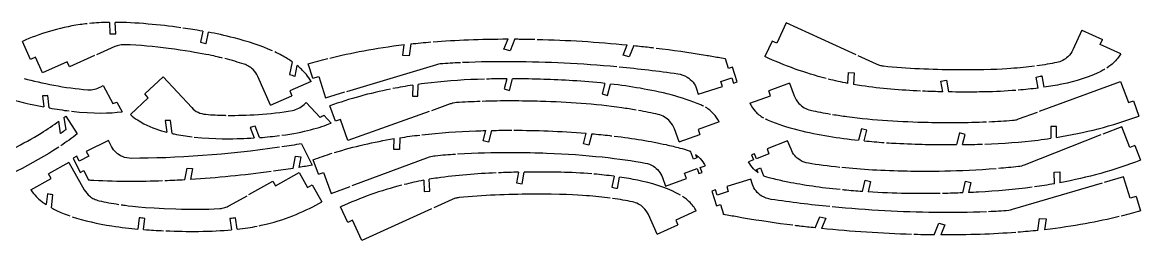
# Model space of a CAD drawing. Header units: millimetres. Extents: x 2 to 1211, y 1 to 98.
# Drawn here: x 711.5 to 1211.2, y 0.9 to 98.4 of the extents above; entities that cross this region are included whole.
import ezdxf

# ---------------------------------------------------------------- set-up
doc = ezdxf.new("R2010")
doc.units = ezdxf.units.MM
doc.layers.get('0').update_dxf_attribs({"linetype": 'CONTINUOUS'})

msp = doc.modelspace()

# ---------------------------------------------------------------- linework, layer by layer
for p, q in [((750.51, 98.34), (750.69, 93.23)), ((753.26, 93.31), (753.08, 98.35)), ((1052.84, 98.11), (1048.7, 89)), ((1084.01, 83.81), (1052.84, 98.11)), ((792.16, 94.42), (791.13, 89.54)), ((793.61, 88.96), (794.67, 93.97)), ((926.71, 86.39), (928.58, 90.95)), ((931.58, 90.94), (929.43, 85.71)), ((1046.52, 90), (1043.35, 83.05)), ((1048.7, 89), (1046.52, 90)), ((1184.85, 94.84), (1180.88, 86.11)), ((1184.85, 94.84), (1194.07, 90.65)), ((1193.08, 88.48), (1194.07, 90.65)), ((715.19, 81.84), (711.64, 89.89)), ((752.91, 87.53), (744.67, 83.9)), ((881.53, 83.57), (882.17, 88.42)), ((885.13, 88.76), (884.43, 83.49)), ((929.43, 85.71), (926.71, 86.39)), ((979.91, 83.71), (981.82, 88.31)), ((984.72, 88.02), (982.64, 83.02)), ((1202.26, 84.3), (1193.08, 88.48)), ((717.42, 82.82), (715.19, 81.84)), ((720.49, 75.85), (717.42, 82.82)), ((731.59, 80.74), (720.49, 75.85)), ((732.55, 78.56), (731.59, 80.74)), ((743.76, 83.5), (732.55, 78.56)), ((832.12, 80.76), (830.92, 75.09)), ((884.43, 83.49), (881.53, 83.57)), ((897.66, 79.78), (898.26, 79.96)), ((982.64, 83.02), (979.91, 83.71)), ((1027.07, 77.8), (1025.73, 82.12)), ((1093.1, 79.64), (1084.92, 83.39)), ((833.37, 74.36), (834.36, 79.07)), ((841.29, 73.43), (839.31, 79.81)), ((856.56, 67.55), (896.67, 79.52)), ((1028.81, 78.34), (1027.07, 77.8)), ((1030.85, 71.77), (1028.81, 78.34)), ((1080.41, 71.1), (1080.68, 76.04)), ((1080.68, 76.04), (1083.2, 75.88)), ((1083.2, 75.88), (1082.91, 70.64)), ((746.58, 69.55), (747.66, 70.14)), ((747.66, 70.14), (752, 62.17)), ((774.4, 74.05), (766.2, 66.42)), ((774.4, 74.05), (787.21, 60.28)), ((822.45, 61.34), (816.78, 74.22)), ((840.57, 71.93), (831.04, 67.73)), ((841.29, 73.43), (844.01, 74.24)), ((844.01, 74.24), (846.98, 64.69)), ((885.94, 70.33), (885.81, 65.47)), ((888.31, 65.41), (888.45, 70.69)), ((927.97, 73.16), (926.74, 68.63)), ((929.16, 67.97), (930.56, 73.16)), ((971.81, 71.11), (970.54, 66.42)), ((972.95, 65.77), (974.33, 70.83)), ((1023.58, 72), (1028.52, 73.54)), ((1024.29, 69.73), (1023.58, 72)), ((1028.52, 73.54), (1029.23, 71.26)), ((1029.23, 71.26), (1030.85, 71.77)), ((1054.32, 71.28), (1045, 67.86)), ((1054.32, 71.28), (1056.44, 65.51)), ((1121.9, 72.04), (1124.37, 72.5)), ((1122.78, 67.34), (1121.9, 72.04)), ((1124.37, 72.5), (1125.35, 67.3)), ((1165.43, 69.03), (1164.5, 73.93)), ((1166.03, 58.67), (1202.24, 71.97)), ((1166.97, 74.42), (1167.93, 69.37)), ((1202.24, 71.97), (1205.69, 62.58)), ((720.58, 65.53), (721.16, 60.62)), ((723.55, 60.17), (722.9, 65.65)), ((767.82, 64.68), (766.2, 66.42)), ((822.45, 61.34), (832, 65.55)), ((831.04, 67.73), (832, 65.55)), ((846.98, 64.69), (855.61, 67.27)), ((885.81, 65.47), (888.31, 65.41)), ((926.74, 68.63), (929.16, 67.97)), ((970.54, 66.42), (972.95, 65.77)), ((1012.76, 68.71), (1013.49, 66.37)), ((1013.49, 66.37), (1024.29, 69.73)), ((1036.54, 62.21), (1045.82, 65.62)), ((1045.82, 65.62), (1045, 67.86)), ((753.83, 62.78), (756.17, 58.48)), ((759.81, 57.23), (767.82, 64.68)), ((837.5, 61.74), (838.41, 62.58)), ((838.41, 62.58), (844.59, 55.94)), ((851.41, 54.21), (848.95, 61.09)), ((902.76, 61.95), (894.28, 58.92)), ((1205.69, 62.58), (1207.92, 63.4)), ((1207.92, 63.4), (1210.44, 56.54)), ((730.15, 55.93), (730.99, 50.44)), ((730.9, 56.51), (735.97, 48.52)), ((846.21, 56.99), (849.54, 53.4)), ((853.66, 55.01), (851.41, 54.21)), ((857.02, 45.59), (853.66, 55.01)), ((893.34, 58.58), (857.02, 45.59)), ((1156.65, 55.22), (1165.1, 58.32)), ((728.66, 48.79), (727.83, 54.22)), ((775.41, 54.49), (776.07, 49.29)), ((778.47, 48.72), (777.73, 54.56)), ((813.32, 51.37), (815.11, 46.77)), ((817.54, 46.93), (815.54, 52.07)), ((917.43, 45.52), (918.6, 50.05)), ((921.2, 50.11), (919.85, 44.9)), ((1004.94, 45.01), (1002.87, 50.8)), ((1022.8, 53.92), (1013.49, 50.59)), ((1013.49, 50.59), (1014.29, 48.35)), ((1086.49, 50.8), (1085.16, 45.72)), ((1088.91, 50.16), (1086.49, 50.8)), ((1087.67, 45.46), (1088.91, 50.16)), ((1171.13, 51.88), (1171.03, 46.59)), ((1173.63, 51.84), (1171.13, 51.88)), ((1173.54, 46.98), (1173.63, 51.84)), ((1202.72, 51.75), (1194.35, 48.45)), ((1206.38, 42.44), (1202.72, 51.75)), ((750.02, 45.67), (740.11, 40.71)), ((751.42, 42.87), (750.02, 45.67)), ((877.57, 41.63), (877.64, 46.44)), ((880.15, 46.84), (880.07, 41.59)), ((919.85, 44.9), (917.43, 45.52)), ((962.23, 44.19), (963.44, 48.85)), ((965.97, 48.64), (964.65, 43.56)), ((1004.94, 45.01), (1014.29, 48.35)), ((1053.46, 45.52), (1044.26, 41.91)), ((1054.97, 41.69), (1053.46, 45.52)), ((1130.3, 48.97), (1128.94, 43.77)), ((1132.72, 48.33), (1130.3, 48.97)), ((1131.53, 43.79), (1132.72, 48.33)), ((1193.41, 48.09), (1159.14, 34.62)), ((740.11, 40.71), (741.18, 38.58)), ((836.31, 44.15), (841.09, 34.6)), ((880.07, 41.59), (877.57, 41.63)), ((964.65, 43.56), (962.23, 44.19)), ((1011.34, 37.22), (1010.01, 40.8)), ((1044.26, 41.91), (1045.13, 39.69)), ((1208.6, 43.31), (1206.38, 42.44)), ((1208.6, 43.31), (1211.13, 36.86)), ((732.31, 35.82), (723.21, 30.71)), ((732.31, 35.82), (739.21, 23.57)), ((735.89, 38.59), (734.22, 37.76)), ((734.22, 37.76), (737.41, 31.39)), ((736.96, 36.46), (735.89, 38.59)), ((741.18, 38.58), (736.96, 36.46)), ((832.58, 33.18), (833.56, 38.62)), ((833.56, 38.62), (835.93, 38.38)), ((835.93, 38.38), (835.07, 33.58)), ((843.88, 30.53), (841.47, 37.03)), ((858.96, 25.46), (893.49, 38.26)), ((1012.94, 37.82), (1011.34, 37.22)), ((1012.36, 39.39), (1012.94, 37.82)), ((1038.17, 36.95), (1035.98, 36.09)), ((1038.67, 39.71), (1037.3, 39.17)), ((1037.3, 39.17), (1038.17, 36.95)), ((1039.54, 37.49), (1038.67, 39.71)), ((1045.13, 39.69), (1039.54, 37.49)), ((724.38, 28.63), (723.21, 30.71)), ((737.41, 31.39), (738.97, 32.17)), ((738.97, 32.17), (741.11, 27.9)), ((784.2, 28.03), (785.13, 33.28)), ((785.13, 33.28), (787.49, 33.04)), ((787.49, 33.04), (786.63, 28.18)), ((824.63, 25.36), (835.2, 31.31)), ((835.2, 31.31), (838.94, 24.67)), ((843.88, 30.53), (846.11, 31.36)), ((846.11, 31.36), (849.59, 21.98)), ((933.24, 31.46), (932.34, 26.77)), ((934.82, 26.3), (935.81, 31.5)), ((1007.38, 30.96), (1013.01, 33.05)), ((1008.21, 28.72), (1007.38, 30.96)), ((1013.01, 33.05), (1013.84, 30.81)), ((1013.84, 30.81), (1015.22, 31.32)), ((1014.39, 33.56), (1016.6, 34.37)), ((1015.22, 31.32), (1014.39, 33.56)), ((1039.71, 32.72), (1041.3, 33.35)), ((1040.32, 31.16), (1039.71, 32.72)), ((1041.3, 33.35), (1042.69, 29.8)), ((1172.62, 31.55), (1175.13, 31.56)), ((1172.65, 26.3), (1172.62, 31.55)), ((1175.13, 31.56), (1175.15, 26.75)), ((715.31, 23.52), (724.38, 28.63)), ((812.79, 21.44), (823.46, 27.44)), ((823.46, 27.44), (824.63, 25.36)), ((838.94, 24.67), (841.06, 25.87)), ((841.06, 25.87), (845.37, 18.2)), ((849.59, 21.98), (858.02, 25.11)), ((890.86, 27.84), (891.11, 22.9)), ((893.63, 23.04), (893.36, 28.29)), ((932.34, 26.77), (934.82, 26.3)), ((975.89, 29.64), (974.94, 24.74)), ((977.41, 24.25), (978.38, 29.29)), ((997.51, 29.15), (998.94, 25.29)), ((998.94, 25.29), (1008.21, 28.72)), ((1037.05, 28.37), (1026.24, 25.06)), ((1026.24, 25.06), (1026.94, 22.78)), ((1037.77, 26.03), (1037.05, 28.37)), ((1086.88, 22.82), (1088.11, 27.92)), ((1088.11, 27.92), (1090.54, 27.34)), ((1090.54, 27.34), (1089.42, 22.66)), ((1131.67, 22.22), (1132.92, 27.47)), ((1132.92, 27.47), (1135.35, 26.89)), ((1135.35, 26.89), (1134.27, 22.33)), ((1193.97, 26.55), (1153.82, 14.75)), ((1203.57, 29.37), (1194.93, 26.83)), ((1206.5, 19.81), (1203.57, 29.37)), ((722.71, 21.8), (722.18, 17.02)), ((724.58, 15.56), (725.22, 21.32)), ((804.07, 16.53), (811.92, 20.94)), ((891.11, 22.9), (893.63, 23.04)), ((1021.29, 23.55), (1019.67, 23.05)), ((1019.67, 23.05), (1021.68, 16.47)), ((1021.99, 21.27), (1021.29, 23.55)), ((1026.94, 22.78), (1021.99, 21.27)), ((1209.22, 20.61), (1206.5, 19.81)), ((1209.22, 20.61), (1211.18, 14.22)), ((856.91, 9.03), (853.76, 16)), ((894.42, 15.11), (863.21, 0.91)), ((903.52, 19.25), (895.33, 15.53)), ((1021.68, 16.47), (1023.42, 17)), ((1023.42, 17), (1024.75, 12.67)), ((763.7, 11.15), (763.13, 6.06)), ((765.68, 5.85), (766.23, 10.81)), ((804.29, 10.75), (804.96, 5.75)), ((807.51, 6), (806.83, 11.08)), ((859.09, 10.03), (856.91, 9.03)), ((863.21, 0.91), (859.09, 10.03)), ((995.23, 3.77), (991.28, 12.51)), ((1012.67, 14.26), (1003.48, 10.11)), ((1003.48, 10.11), (1004.46, 7.94)), ((1065.73, 6.61), (1067.83, 11.6)), ((1067.83, 11.6), (1070.56, 10.9)), ((1070.56, 10.9), (1068.63, 6.31)), ((1152.82, 14.49), (1152.23, 14.31)), ((1165.32, 5.47), (1166.04, 10.73)), ((1166.04, 10.73), (1168.94, 10.64)), ((1168.94, 10.64), (1168.28, 5.79)), ((995.23, 3.77), (1004.46, 7.94)), ((1118.86, 3.47), (1121.03, 8.69)), ((1121.03, 8.69), (1123.75, 8)), ((1123.75, 8), (1121.86, 3.45))]:
    msp.add_line(p, q)
for points, knots in [([(740.54, 97.75), (739.41, 97.63), (738.34, 97.49), (737.31, 97.34), (727.53, 95.94), (719.14, 93.2), (711.64, 89.89)], [8.620615, 8.620615, 8.620615, 8.620615, 9.195229, 9.195229, 9.195229, 14.668476, 14.668476, 14.668476, 14.668476]), ([(782.28, 95.95), (777.45, 96.63), (772.58, 97.21), (767.76, 97.63), (762.14, 98.12), (757.31, 98.33), (753.08, 98.35)], [3.928014, 3.928014, 3.928014, 3.928014, 5.260459, 5.260459, 5.260459, 6.814578, 6.814578, 6.814578, 6.814578]), ([(792.16, 94.42), (790.28, 94.75), (788.77, 94.99), (787.75, 95.15), (786.26, 95.37), (784.77, 95.6), (783.27, 95.81)], [3.1374818, 3.1374818, 3.1374818, 3.1374818, 3.4223477, 3.4223477, 3.4223477, 3.8368409, 3.8368409, 3.8368409, 3.8368409]), ([(750.69, 93.23), (750.71, 93.23), (750.73, 93.23), (750.75, 93.23), (751.57, 93.26), (752.38, 93.28), (753.2, 93.31), (753.22, 93.31), (753.24, 93.31), (753.26, 93.31)], [-0.0059765, -0.0059765, -0.0059765, -0.0059765, 0, 0, 0, 0.2443708, 0.2443708, 0.2443708, 0.2503968, 0.2503968, 0.2503968, 0.2503968]), ([(823.38, 85.6), (818.31, 87.85), (812.3, 89.82), (806.13, 91.42), (801.88, 92.52), (797.92, 93.35), (794.67, 93.97)], [1.968543, 1.968543, 1.968543, 1.968543, 2.590947, 2.590947, 2.590947, 3.019401, 3.019401, 3.019401, 3.019401]), ([(931.58, 90.94), (932.45, 90.94), (933.34, 90.93), (934.22, 90.92), (936.33, 90.9), (938.45, 90.86), (940.58, 90.81)], [6.0774, 6.0774, 6.0774, 6.0774, 6.1970939, 6.1970939, 6.1970939, 6.481038, 6.481038, 6.481038, 6.481038]), ([(757.33, 88.38), (756.58, 88.41), (755.82, 88.35), (755.07, 88.21), (754.33, 88.06), (753.6, 87.84), (752.91, 87.53)], [0, 0, 0, 0, 0.2258734, 0.2258734, 0.2258734, 0.4520113, 0.4520113, 0.4520113, 0.4520113]), ([(801.03, 82.41), (800.67, 82.5), (800.31, 82.59), (799.94, 82.67), (798.78, 82.95), (791.51, 84.8), (776.84, 86.69), (770.5, 87.5), (763.87, 88.15), (757.33, 88.38)], [1.6716386, 1.6716386, 1.6716386, 1.6716386, 1.7479192, 1.7479192, 1.7479192, 1.9889041, 1.9889041, 1.9889041, 2.0929794, 2.0929794, 2.0929794, 2.0929794]), ([(791.13, 89.54), (791.14, 89.53), (791.16, 89.53), (791.18, 89.53), (791.97, 89.34), (792.76, 89.16), (793.55, 88.97), (793.57, 88.97), (793.59, 88.96), (793.61, 88.96)], [-0.0058802, -0.0058802, -0.0058802, -0.0058802, 0, 0, 0, 0.2433618, 0.2433618, 0.2433618, 0.2494866, 0.2494866, 0.2494866, 0.2494866]), ([(832.12, 80.76), (830.86, 81.64), (829.31, 82.61), (827.45, 83.61), (826.45, 84.15), (825.4, 84.68), (824.29, 85.19)], [1.5325549, 1.5325549, 1.5325549, 1.5325549, 1.7918494, 1.7918494, 1.7918494, 1.9308214, 1.9308214, 1.9308214, 1.9308214]), ([(984.72, 88.02), (987.04, 87.78), (989.34, 87.53), (991.63, 87.27), (992.31, 87.19), (992.99, 87.11), (993.67, 87.03)], [8.4335147, 8.4335147, 8.4335147, 8.4335147, 8.7433507, 8.7433507, 8.7433507, 8.8352157, 8.8352157, 8.8352157, 8.8352157]), ([(994.66, 86.91), (1002.03, 86.01), (1009.39, 84.97), (1016.72, 83.75), (1018.64, 83.43), (1020.57, 83.09), (1022.49, 82.75), (1024.92, 82.32), (1025.34, 82.22), (1025.65, 82.14), (1025.68, 82.14), (1025.7, 82.13), (1025.73, 82.12)], [8.879971, 8.879971, 8.879971, 8.879971, 9.876018, 9.876018, 9.876018, 10.138063, 10.138063, 10.138063, 10.468652, 10.468652, 10.468652, 10.494733, 10.494733, 10.494733, 10.494733]), ([(1180.88, 86.11), (1180.35, 84.94), (1179.59, 83.89), (1178.66, 83.01), (1177.97, 82.36), (1177.19, 81.81), (1176.35, 81.37), (1175.51, 80.94), (1174.6, 80.62), (1173.67, 80.43)], [0, 0, 0, 0, 0.3830417, 0.3830417, 0.3830417, 0.665578, 0.665578, 0.665578, 0.9496847, 0.9496847, 0.9496847, 0.9496847]), ([(898.26, 79.96), (898.26, 79.96), (898.26, 79.96), (898.26, 79.96), (901.24, 80.17), (904.23, 80.35), (907.24, 80.49)], [0.0338606, 0.0338606, 0.0338606, 0.0338606, 0.0345548, 0.0345548, 0.0345548, 0.9279027, 0.9279027, 0.9279027, 0.9279027]), ([(908.24, 80.54), (923.33, 81.21), (938.77, 81.03), (953.57, 80.29), (961.35, 79.9), (969.26, 79.35), (977.16, 78.61)], [1.026683, 1.026683, 1.026683, 1.026683, 5.50125, 5.50125, 5.50125, 7.854967, 7.854967, 7.854967, 7.854967]), ([(1202.26, 84.3), (1201.45, 82.94), (1200.38, 81.51), (1198.96, 80.19), (1198.36, 79.62), (1197.53, 78.89), (1196.02, 77.95)], [0.2263086, 0.2263086, 0.2263086, 0.2263086, 0.6370684, 0.6370684, 0.6370684, 0.8125063, 0.8125063, 0.8125063, 0.8125063]), ([(816.78, 74.22), (816.27, 75.36), (815.55, 76.4), (814.65, 77.27), (814.09, 77.81), (813.47, 78.29), (812.8, 78.7), (812.12, 79.1), (811.4, 79.43), (810.65, 79.68)], [0, 0, 0, 0, 0.3732872, 0.3732872, 0.3732872, 0.6065062, 0.6065062, 0.6065062, 0.8419296, 0.8419296, 0.8419296, 0.8419296]), ([(830.92, 75.09), (830.94, 75.08), (830.95, 75.08), (830.97, 75.07), (831.75, 74.84), (832.53, 74.61), (833.31, 74.38), (833.33, 74.38), (833.35, 74.37), (833.37, 74.36)], [-0.005547, -0.005547, -0.005547, -0.005547, 0, 0, 0, 0.2434983, 0.2434983, 0.2434983, 0.2499955, 0.2499955, 0.2499955, 0.2499955]), ([(840.57, 71.93), (839.26, 74.23), (837.73, 76.02), (836.21, 77.46), (835.79, 77.86), (835.18, 78.41), (834.36, 79.07)], [0.254856, 0.254856, 0.254856, 0.254856, 1.113538, 1.113538, 1.113538, 1.35154, 1.35154, 1.35154, 1.35154]), ([(1004.4, 75.38), (1005.88, 75.17), (1007.3, 74.68), (1008.58, 73.92), (1009.57, 73.32), (1010.46, 72.57), (1011.19, 71.66), (1011.89, 70.78), (1012.43, 69.79), (1012.76, 68.71)], [0, 0, 0, 0, 0.444792, 0.444792, 0.444792, 0.791341, 0.791341, 0.791341, 1.128599, 1.128599, 1.128599, 1.128599]), ([(1096.24, 78.78), (1095.7, 78.84), (1095.16, 78.94), (1094.64, 79.09), (1094.11, 79.23), (1093.6, 79.42), (1093.1, 79.64)], [0, 0, 0, 0, 0.1624867, 0.1624867, 0.1624867, 0.3249665, 0.3249665, 0.3249665, 0.3249665]), ([(1163.8, 78.81), (1160.51, 78.38), (1156.95, 78.02), (1153.15, 77.74), (1148.68, 77.42), (1142.17, 77.02), (1128.39, 77.14), (1117.9, 77.24), (1106.85, 77.66), (1096.24, 78.78)], [1.372527, 1.372527, 1.372527, 1.372527, 2.016711, 2.016711, 2.016711, 2.773621, 2.773621, 2.773621, 3.349565, 3.349565, 3.349565, 3.349565]), ([(1195.16, 77.43), (1194.66, 77.14), (1194.09, 76.82), (1193.44, 76.49), (1188.2, 73.78), (1182.18, 72.04), (1176, 70.77), (1173.37, 70.24), (1170.67, 69.77), (1167.93, 69.37)], [0.8431033, 0.8431033, 0.8431033, 0.8431033, 0.8933419, 0.8933419, 0.8933419, 1.3028488, 1.3028488, 1.3028488, 1.4764911, 1.4764911, 1.4764911, 1.4764911]), ([(917.97, 73), (909.89, 72.78), (901.81, 72.28), (894.13, 71.42), (892.24, 71.2), (890.34, 70.96), (888.45, 70.69)], [10.043442, 10.043442, 10.043442, 10.043442, 12.246499, 12.246499, 12.246499, 12.79113, 12.79113, 12.79113, 12.79113]), ([(971.81, 71.11), (967.04, 71.63), (962.26, 72.03), (957.55, 72.32), (953.08, 72.6), (948.22, 72.79), (944.56, 72.91), (940.03, 73.05), (935.33, 73.14), (930.56, 73.16)], [5.400204, 5.400204, 5.400204, 5.400204, 6.517583, 6.517583, 6.517583, 7.578691, 7.578691, 7.578691, 8.894866, 8.894866, 8.894866, 8.894866]), ([(1015.9, 60.91), (1015.52, 61.1), (1015.5, 61.11), (1014.68, 61.47), (1006.3, 65.15), (996.65, 67.34), (987.62, 68.91), (983.27, 69.66), (978.81, 70.3), (974.33, 70.83)], [1.761903, 1.761903, 1.761903, 1.761903, 1.973171, 1.973171, 1.973171, 4.152356, 4.152356, 4.152356, 5.203736, 5.203736, 5.203736, 5.203736]), ([(1112.79, 67.67), (1104.22, 68.05), (1094.99, 68.77), (1086.53, 70.05), (1085.32, 70.23), (1084.11, 70.43), (1082.91, 70.64)], [2.5003034, 2.5003034, 2.5003034, 2.5003034, 2.8339703, 2.8339703, 2.8339703, 2.881746, 2.881746, 2.881746, 2.881746]), ([(1164.5, 73.93), (1164.52, 73.94), (1164.54, 73.94), (1164.56, 73.95), (1165.35, 74.1), (1166.13, 74.25), (1166.91, 74.41), (1166.93, 74.41), (1166.95, 74.42), (1166.97, 74.42)], [-0.0059554, -0.0059554, -0.0059554, -0.0059554, 0, 0, 0, 0.2396062, 0.2396062, 0.2396062, 0.2456516, 0.2456516, 0.2456516, 0.2456516]), ([(695.33, 67.65), (703.89, 64.44), (711.93, 62.59), (715.1, 61.88), (717.18, 61.42), (719.17, 61.01), (721.08, 60.64), (721.11, 60.63), (721.13, 60.63), (721.16, 60.62)], [5.82545, 5.82545, 5.82545, 5.82545, 13.056775, 13.056775, 13.056775, 17.793874, 17.793874, 17.793874, 17.860493, 17.860493, 17.860493, 17.860493]), ([(740.78, 68.28), (741.77, 68.21), (742.77, 68.28), (743.75, 68.5), (744.74, 68.71), (745.69, 69.07), (746.58, 69.55)], [0, 0, 0, 0, 0.3012879, 0.3012879, 0.3012879, 0.6061393, 0.6061393, 0.6061393, 0.6061393]), ([(1056.44, 65.51), (1056.89, 64.28), (1057.58, 63.16), (1058.46, 62.19), (1059.16, 61.43), (1059.97, 60.78), (1060.86, 60.26), (1061.76, 59.75), (1062.72, 59.37), (1063.73, 59.14)], [0, 0, 0, 0, 0.38948, 0.38948, 0.38948, 0.697268, 0.697268, 0.697268, 1.005364, 1.005364, 1.005364, 1.005364]), ([(1155.49, 68), (1150.81, 67.63), (1146.14, 67.41), (1141.65, 67.31), (1139.97, 67.28), (1138.55, 67.26), (1136.82, 67.25), (1133.68, 67.23), (1129.76, 67.23), (1125.35, 67.3)], [1.7347206, 1.7347206, 1.7347206, 1.7347206, 2.024162, 2.024162, 2.024162, 2.1318454, 2.1318454, 2.1318454, 2.3276983, 2.3276983, 2.3276983, 2.3276983]), ([(723.55, 60.17), (723.57, 60.17), (723.58, 60.17), (723.6, 60.17), (726.77, 59.59), (729.71, 59.15), (732.45, 58.8)], [19.873121, 19.873121, 19.873121, 19.873121, 19.910593, 19.910593, 19.910593, 28.07223, 28.07223, 28.07223, 28.07223]), ([(752, 62.17), (752.29, 62.27), (752.58, 62.36), (752.86, 62.46), (753.17, 62.56), (753.47, 62.67), (753.78, 62.77), (753.8, 62.77), (753.81, 62.78), (753.83, 62.78)], [0.0050076, 0.0050076, 0.0050076, 0.0050076, 0.0964987, 0.0964987, 0.0964987, 0.1929744, 0.1929744, 0.1929744, 0.1980179, 0.1980179, 0.1980179, 0.1980179]), ([(787.21, 60.28), (788.01, 59.42), (788.97, 58.73), (790.04, 58.22), (791.13, 57.71), (792.31, 57.4), (793.51, 57.3)], [0, 0, 0, 0, 0.3559475, 0.3559475, 0.3559475, 0.7202949, 0.7202949, 0.7202949, 0.7202949]), ([(832.2, 59.06), (833.18, 59.24), (834.14, 59.56), (835.03, 60.01), (835.93, 60.47), (836.77, 61.05), (837.5, 61.74)], [0, 0, 0, 0, 0.3012879, 0.3012879, 0.3012879, 0.6061393, 0.6061393, 0.6061393, 0.6061393]), ([(905.45, 62.51), (904.99, 62.48), (904.54, 62.42), (904.09, 62.32), (903.64, 62.23), (903.19, 62.1), (902.76, 61.95)], [0, 0, 0, 0, 0.1374449, 0.1374449, 0.1374449, 0.2748921, 0.2748921, 0.2748921, 0.2748921]), ([(985.83, 59.19), (983.66, 59.56), (981.5, 59.9), (979.42, 60.2), (967.03, 61.97), (955.47, 62.7), (943.11, 63.07), (934.57, 63.32), (925.78, 63.37), (917.05, 63.09)], [1.322848, 1.322848, 1.322848, 1.322848, 1.947663, 1.947663, 1.947663, 5.66388, 5.66388, 5.66388, 8.232065, 8.232065, 8.232065, 8.232065]), ([(1022.8, 53.92), (1022.05, 55.4), (1021.23, 56.53), (1020.43, 57.44), (1019.38, 58.64), (1018.16, 59.65), (1016.78, 60.44)], [0.264542, 0.264542, 0.264542, 0.264542, 0.842211, 0.842211, 0.842211, 1.602509, 1.602509, 1.602509, 1.602509]), ([(1036.54, 62.21), (1037.3, 60.74), (1038.13, 59.61), (1038.94, 58.71), (1040, 57.53), (1041.23, 56.52), (1042.61, 55.74)], [0.264542, 0.264542, 0.264542, 0.264542, 0.842211, 0.842211, 0.842211, 1.602509, 1.602509, 1.602509, 1.602509]), ([(733.44, 58.68), (743.53, 57.49), (750.69, 57.75), (756.08, 58.47), (756.11, 58.48), (756.14, 58.48), (756.17, 58.48)], [29.069559, 29.069559, 29.069559, 29.069559, 59.758237, 59.758237, 59.758237, 59.922339, 59.922339, 59.922339, 59.922339]), ([(759.81, 57.23), (759.83, 57.21), (759.85, 57.2), (759.86, 57.18), (761.89, 55.38), (763.99, 54.08), (765.83, 53.12), (769.36, 51.26), (773.05, 50.07), (775.98, 49.31), (776.01, 49.3), (776.04, 49.3), (776.07, 49.29)], [0.238078, 0.238078, 0.238078, 0.238078, 0.245046, 0.245046, 0.245046, 1.100678, 1.100678, 1.100678, 2.748199, 2.748199, 2.748199, 2.764243, 2.764243, 2.764243, 2.764243]), ([(793.51, 57.3), (796.2, 57.07), (799.01, 56.92), (801.9, 56.86), (802.1, 56.86), (802.3, 56.85), (802.5, 56.85)], [1.2429213, 1.2429213, 1.2429213, 1.2429213, 1.8734565, 1.8734565, 1.8734565, 1.9166699, 1.9166699, 1.9166699, 1.9166699]), ([(844.59, 55.94), (844.84, 56.11), (845.1, 56.27), (845.36, 56.44), (845.63, 56.61), (845.9, 56.79), (846.17, 56.96), (846.18, 56.97), (846.2, 56.98), (846.21, 56.99)], [0.0050076, 0.0050076, 0.0050076, 0.0050076, 0.0964987, 0.0964987, 0.0964987, 0.1929744, 0.1929744, 0.1929744, 0.1980179, 0.1980179, 0.1980179, 0.1980179]), ([(1002.87, 50.8), (1002.43, 52.03), (1001.75, 53.16), (1000.88, 54.13), (1000.19, 54.9), (999.39, 55.55), (998.5, 56.08), (997.61, 56.6), (996.64, 56.99), (995.63, 57.22)], [0, 0, 0, 0, 0.38948, 0.38948, 0.38948, 0.697268, 0.697268, 0.697268, 1.005364, 1.005364, 1.005364, 1.005364]), ([(1043.5, 55.28), (1043.88, 55.1), (1043.91, 55.09), (1044.72, 54.74), (1053.13, 51.12), (1062.81, 49.02), (1071.85, 47.53), (1076.21, 46.81), (1080.67, 46.21), (1085.16, 45.72)], [1.761903, 1.761903, 1.761903, 1.761903, 1.973171, 1.973171, 1.973171, 4.152356, 4.152356, 4.152356, 5.203736, 5.203736, 5.203736, 5.203736]), ([(1073.55, 57.26), (1075.73, 56.91), (1077.89, 56.59), (1079.97, 56.31), (1092.38, 54.64), (1103.94, 54.01), (1116.3, 53.75), (1124.85, 53.57), (1133.64, 53.6), (1142.37, 53.95)], [1.322848, 1.322848, 1.322848, 1.322848, 1.947663, 1.947663, 1.947663, 5.66388, 5.66388, 5.66388, 8.232065, 8.232065, 8.232065, 8.232065]), ([(1153.96, 54.63), (1154.42, 54.67), (1154.87, 54.73), (1155.32, 54.83), (1155.77, 54.93), (1156.22, 55.06), (1156.65, 55.22)], [0, 0, 0, 0, 0.1374449, 0.1374449, 0.1374449, 0.2748921, 0.2748921, 0.2748921, 0.2748921]), ([(730.99, 50.44), (730.98, 50.43), (730.97, 50.42), (730.96, 50.41), (730.25, 49.9), (729.51, 49.37), (728.74, 48.84), (728.72, 48.82), (728.69, 48.81), (728.66, 48.79)], [-115.869319, -115.869319, -115.869319, -115.869319, -115.830779, -115.830779, -115.830779, -113.042408, -113.042408, -113.042408, -112.946429, -112.946429, -112.946429, -112.946429]), ([(827.48, 47.95), (837.55, 49.3), (844.42, 51.33), (849.46, 53.37), (849.49, 53.38), (849.52, 53.39), (849.54, 53.4)], [29.069559, 29.069559, 29.069559, 29.069559, 59.758237, 59.758237, 59.758237, 59.922339, 59.922339, 59.922339, 59.922339]), ([(890.06, 48.16), (898.03, 49.07), (906.07, 49.61), (914.18, 49.91), (915.57, 49.97), (917.05, 50.01), (918.6, 50.05)], [5.051762, 5.051762, 5.051762, 5.051762, 7.477053, 7.477053, 7.477053, 7.893781, 7.893781, 7.893781, 7.893781]), ([(677.1, 29.75), (682.8, 31.56), (688.4, 33.59), (693.82, 35.81), (703.18, 39.65), (712.01, 44.07), (719.94, 48.96)], [-53.612707, -53.612707, -53.612707, -53.612707, -38.799452, -38.799452, -38.799452, -13.228421, -13.228421, -13.228421, -13.228421]), ([(778.47, 48.72), (778.49, 48.72), (778.5, 48.71), (778.51, 48.71), (778.82, 48.65), (779.1, 48.59), (779.37, 48.53), (782.02, 47.99), (784.71, 47.58), (787.35, 47.27)], [3.259035, 3.259035, 3.259035, 3.259035, 3.268639, 3.268639, 3.268639, 3.478325, 3.478325, 3.478325, 5.562768, 5.562768, 5.562768, 5.562768]), ([(788.34, 47.16), (797.43, 46.17), (805.68, 46.38), (808.92, 46.48), (811.05, 46.55), (813.08, 46.65), (815.03, 46.76), (815.05, 46.76), (815.08, 46.77), (815.11, 46.77)], [5.82545, 5.82545, 5.82545, 5.82545, 13.056775, 13.056775, 13.056775, 17.793874, 17.793874, 17.793874, 17.860493, 17.860493, 17.860493, 17.860493]), ([(817.54, 46.93), (817.55, 46.93), (817.57, 46.93), (817.58, 46.93), (820.8, 47.17), (823.76, 47.47), (826.49, 47.82)], [19.873121, 19.873121, 19.873121, 19.873121, 19.910593, 19.910593, 19.910593, 28.07223, 28.07223, 28.07223, 28.07223]), ([(965.97, 48.64), (968.63, 48.4), (971.31, 48.13), (974.01, 47.82), (974.32, 47.79), (974.62, 47.75), (974.92, 47.72)], [11.1631588, 11.1631588, 11.1631588, 11.1631588, 11.6412044, 11.6412044, 11.6412044, 11.6947141, 11.6947141, 11.6947141, 11.6947141]), ([(975.91, 47.6), (984.51, 46.57), (992.39, 45.28), (999.18, 43.77), (1001.25, 43.31), (1003.32, 42.81), (1005.37, 42.26), (1006.48, 41.97), (1008.44, 41.46), (1009.49, 41.03), (1009.67, 40.96), (1009.84, 40.88), (1010.01, 40.8)], [11.753815, 11.753815, 11.753815, 11.753815, 13.294152, 13.294152, 13.294152, 13.763647, 13.763647, 13.763647, 14.018386, 14.018386, 14.018386, 14.060374, 14.060374, 14.060374, 14.060374]), ([(1141.53, 44.03), (1149.61, 44.33), (1157.68, 44.89), (1165.35, 45.82), (1167.25, 46.05), (1169.14, 46.31), (1171.03, 46.59)], [10.043442, 10.043442, 10.043442, 10.043442, 12.246499, 12.246499, 12.246499, 12.79113, 12.79113, 12.79113, 12.79113]), ([(727.85, 42.69), (716.04, 34.86), (702.37, 28.32), (688.39, 23.21), (679.77, 20.05), (671.82, 17.71), (664.61, 15.9)], [1.14457, 1.14457, 1.14457, 1.14457, 5.244146, 5.244146, 5.244146, 7.771646, 7.771646, 7.771646, 7.771646]), ([(760.31, 37.64), (758.91, 37.64), (757.51, 37.9), (756.22, 38.45), (755.18, 38.88), (754.22, 39.49), (753.4, 40.25), (752.59, 41), (751.92, 41.88), (751.42, 42.87)], [0, 0, 0, 0, 0.424231, 0.424231, 0.424231, 0.764218, 0.764218, 0.764218, 1.098451, 1.098451, 1.098451, 1.098451]), ([(836.31, 44.15), (836.29, 44.15), (836.28, 44.14), (836.26, 44.14), (833.34, 43.65), (830.39, 43.19), (827.42, 42.75)], [0.0488274, 0.0488274, 0.0488274, 0.0488274, 0.0532541, 0.0532541, 0.0532541, 0.9422614, 0.9422614, 0.9422614, 0.9422614]), ([(906.01, 39.62), (922.61, 40.64), (937.53, 40.31), (945.73, 40.01), (963.87, 39.33), (979.02, 37.5), (989.85, 35.56)], [1.173564, 1.173564, 1.173564, 1.173564, 6.325955, 6.325955, 6.325955, 17.723057, 17.723057, 17.723057, 17.723057]), ([(1062.75, 35.43), (1061.45, 35.64), (1060.21, 36.1), (1059.1, 36.78), (1058.16, 37.34), (1057.33, 38.06), (1056.63, 38.89), (1055.93, 39.73), (1055.37, 40.67), (1054.97, 41.69)], [0, 0, 0, 0, 0.390482, 0.390482, 0.390482, 0.715477, 0.715477, 0.715477, 1.040513, 1.040513, 1.040513, 1.040513]), ([(1097.64, 44.63), (1099.08, 44.53), (1100.52, 44.45), (1101.94, 44.37), (1106.42, 44.13), (1111.28, 43.98), (1114.94, 43.9), (1119.48, 43.79), (1124.17, 43.74), (1128.94, 43.77)], [6.178469, 6.178469, 6.178469, 6.178469, 6.517583, 6.517583, 6.517583, 7.578691, 7.578691, 7.578691, 8.894866, 8.894866, 8.894866, 8.894866]), ([(893.49, 38.26), (893.9, 38.41), (894.32, 38.54), (894.75, 38.64), (895.17, 38.73), (895.61, 38.8), (896.04, 38.84)], [0, 0, 0, 0, 0.1305926, 0.1305926, 0.1305926, 0.2611717, 0.2611717, 0.2611717, 0.2611717]), ([(989.85, 35.56), (991.14, 35.33), (992.37, 34.85), (993.48, 34.14), (994.4, 33.56), (995.21, 32.83), (995.9, 31.98), (996.58, 31.13), (997.13, 30.18), (997.51, 29.15)], [0, 0, 0, 0, 0.390482, 0.390482, 0.390482, 0.715477, 0.715477, 0.715477, 1.040513, 1.040513, 1.040513, 1.040513]), ([(1012.36, 39.39), (1012.86, 39.02), (1013.33, 38.61), (1013.78, 38.17), (1014.65, 37.31), (1015.41, 36.35), (1016.06, 35.31), (1016.25, 35), (1016.43, 34.69), (1016.6, 34.37)], [14.2647526, 14.2647526, 14.2647526, 14.2647526, 14.4043655, 14.4043655, 14.4043655, 14.6760485, 14.6760485, 14.6760485, 14.7559311, 14.7559311, 14.7559311, 14.7559311]), ([(1040.32, 31.16), (1039.81, 31.52), (1039.33, 31.92), (1038.87, 32.36), (1037.99, 33.19), (1037.21, 34.14), (1036.54, 35.17), (1036.34, 35.47), (1036.16, 35.78), (1035.98, 36.09)], [14.2647526, 14.2647526, 14.2647526, 14.2647526, 14.4043655, 14.4043655, 14.4043655, 14.6760485, 14.6760485, 14.6760485, 14.7559311, 14.7559311, 14.7559311, 14.7559311]), ([(822.69, 31.74), (810.54, 30.11), (798.31, 28.92), (786.7, 28.19), (786.68, 28.18), (786.65, 28.18), (786.63, 28.18)], [1.835395, 1.835395, 1.835395, 1.835395, 5.454151, 5.454151, 5.454151, 5.462078, 5.462078, 5.462078, 5.462078]), ([(832.58, 33.18), (832.57, 33.18), (832.56, 33.18), (832.54, 33.18), (829.6, 32.72), (826.64, 32.28), (823.68, 31.88)], [0.8494906, 0.8494906, 0.8494906, 0.8494906, 0.8537186, 0.8537186, 0.8537186, 1.7369806, 1.7369806, 1.7369806, 1.7369806]), ([(841.09, 34.6), (841.07, 34.59), (841.04, 34.59), (841.02, 34.58), (839.07, 34.24), (837.12, 33.91), (835.15, 33.59), (835.13, 33.59), (835.1, 33.58), (835.07, 33.58)], [-0.0080503, -0.0080503, -0.0080503, -0.0080503, 0, 0, 0, 0.5919158, 0.5919158, 0.5919158, 0.6003219, 0.6003219, 0.6003219, 0.6003219]), ([(923.25, 31.17), (914.68, 30.81), (905.45, 30.12), (896.98, 28.87), (895.77, 28.69), (894.56, 28.49), (893.36, 28.29)], [2.5003034, 2.5003034, 2.5003034, 2.5003034, 2.8339703, 2.8339703, 2.8339703, 2.881746, 2.881746, 2.881746, 2.881746]), ([(965.94, 30.7), (961.27, 31.09), (956.6, 31.32), (952.1, 31.43), (950.43, 31.47), (949.01, 31.49), (947.28, 31.51), (944.14, 31.54), (940.22, 31.55), (935.81, 31.5)], [1.7347206, 1.7347206, 1.7347206, 1.7347206, 2.024162, 2.024162, 2.024162, 2.1318454, 2.1318454, 2.1318454, 2.3276983, 2.3276983, 2.3276983, 2.3276983]), ([(1146.65, 33.01), (1130.08, 31.66), (1115.15, 31.7), (1106.94, 31.85), (1096.04, 32.04), (1086.21, 32.67), (1077.74, 33.52)], [1.173564, 1.173564, 1.173564, 1.173564, 6.325955, 6.325955, 6.325955, 13.173791, 13.173791, 13.173791, 13.173791]), ([(1159.14, 34.62), (1158.74, 34.45), (1158.32, 34.32), (1157.89, 34.22), (1157.47, 34.11), (1157.04, 34.03), (1156.6, 33.98)], [0, 0, 0, 0, 0.1305926, 0.1305926, 0.1305926, 0.2611717, 0.2611717, 0.2611717, 0.2611717]), ([(774.21, 27.56), (769.24, 27.38), (764.45, 27.29), (759.9, 27.29), (754.45, 27.29), (748.91, 27.42), (743.46, 27.74), (742.49, 27.8), (741.77, 27.83), (741.14, 27.9), (741.13, 27.9), (741.12, 27.9), (741.11, 27.9)], [6.782493, 6.782493, 6.782493, 6.782493, 8.408875, 8.408875, 8.408875, 10.360487, 10.360487, 10.360487, 10.710846, 10.710846, 10.710846, 10.716846, 10.716846, 10.716846, 10.716846]), ([(784.2, 28.03), (784.18, 28.03), (784.16, 28.03), (784.15, 28.03), (781.12, 27.86), (778.13, 27.71), (775.21, 27.6)], [5.7156898, 5.7156898, 5.7156898, 5.7156898, 5.7206453, 5.7206453, 5.7206453, 6.673708, 6.673708, 6.673708, 6.673708]), ([(1005.59, 21.15), (1005.08, 21.45), (1004.52, 21.76), (1003.87, 22.1), (998.64, 24.82), (992.62, 26.58), (986.44, 27.87), (983.82, 28.41), (981.12, 28.88), (978.38, 29.29)], [0.8431033, 0.8431033, 0.8431033, 0.8431033, 0.8933419, 0.8933419, 0.8933419, 1.3028488, 1.3028488, 1.3028488, 1.4764911, 1.4764911, 1.4764911, 1.4764911]), ([(1046.1, 19.32), (1044.63, 19.54), (1043.2, 20.03), (1041.93, 20.8), (1040.94, 21.4), (1040.06, 22.17), (1039.33, 23.07), (1038.63, 23.95), (1038.1, 24.95), (1037.77, 26.03)], [0, 0, 0, 0, 0.444792, 0.444792, 0.444792, 0.791341, 0.791341, 0.791341, 1.128599, 1.128599, 1.128599, 1.128599]), ([(1076.92, 23.67), (1068.3, 24.53), (1060.4, 25.66), (1053.58, 27.04), (1051.51, 27.46), (1049.43, 27.92), (1047.37, 28.43), (1046.25, 28.7), (1044.28, 29.17), (1043.22, 29.58), (1043.04, 29.65), (1042.87, 29.72), (1042.69, 29.8)], [11.753815, 11.753815, 11.753815, 11.753815, 13.294152, 13.294152, 13.294152, 13.763647, 13.763647, 13.763647, 14.018386, 14.018386, 14.018386, 14.060374, 14.060374, 14.060374, 14.060374]), ([(715.31, 23.52), (716.83, 21.36), (718.53, 19.73), (720.19, 18.44), (720.65, 18.09), (721.3, 17.6), (722.18, 17.02)], [0.254856, 0.254856, 0.254856, 0.254856, 1.113538, 1.113538, 1.113538, 1.35154, 1.35154, 1.35154, 1.35154]), ([(725.22, 21.32), (725.2, 21.33), (725.19, 21.33), (725.17, 21.33), (724.37, 21.49), (723.57, 21.64), (722.78, 21.79), (722.76, 21.8), (722.73, 21.8), (722.71, 21.8)], [-0.005547, -0.005547, -0.005547, -0.005547, 0, 0, 0, 0.2434983, 0.2434983, 0.2434983, 0.2499955, 0.2499955, 0.2499955, 0.2499955]), ([(739.21, 23.57), (739.82, 22.47), (740.65, 21.52), (741.62, 20.73), (742.23, 20.25), (742.9, 19.83), (743.61, 19.5), (744.32, 19.16), (745.07, 18.9), (745.84, 18.73)], [0, 0, 0, 0, 0.3732872, 0.3732872, 0.3732872, 0.6065062, 0.6065062, 0.6065062, 0.8419296, 0.8419296, 0.8419296, 0.8419296]), ([(906.66, 20.1), (906.12, 20.05), (905.59, 19.95), (905.06, 19.81), (904.53, 19.66), (904.02, 19.48), (903.52, 19.25)], [0, 0, 0, 0, 0.1624867, 0.1624867, 0.1624867, 0.3249665, 0.3249665, 0.3249665, 0.3249665]), ([(974.23, 19.87), (970.93, 20.31), (967.37, 20.68), (963.57, 20.97), (959.11, 21.3), (952.6, 21.72), (938.82, 21.64), (928.33, 21.58), (917.27, 21.19), (906.66, 20.1)], [1.372527, 1.372527, 1.372527, 1.372527, 2.016711, 2.016711, 2.016711, 2.773621, 2.773621, 2.773621, 3.349565, 3.349565, 3.349565, 3.349565]), ([(974.94, 24.74), (974.96, 24.74), (974.98, 24.73), (975, 24.73), (975.78, 24.57), (976.57, 24.42), (977.35, 24.26), (977.37, 24.26), (977.39, 24.25), (977.41, 24.25)], [-0.0059554, -0.0059554, -0.0059554, -0.0059554, 0, 0, 0, 0.2396062, 0.2396062, 0.2396062, 0.2456516, 0.2456516, 0.2456516, 0.2456516]), ([(1012.67, 14.26), (1011.86, 15.62), (1010.8, 17.05), (1009.38, 18.38), (1008.78, 18.95), (1007.95, 19.68), (1006.44, 20.63)], [0.2263086, 0.2263086, 0.2263086, 0.2263086, 0.6370684, 0.6370684, 0.6370684, 0.8125063, 0.8125063, 0.8125063, 0.8125063]), ([(1086.88, 22.82), (1084.22, 23.01), (1081.53, 23.23), (1078.82, 23.48), (1078.52, 23.51), (1078.22, 23.54), (1077.92, 23.57)], [11.1631588, 11.1631588, 11.1631588, 11.1631588, 11.6412044, 11.6412044, 11.6412044, 11.6947141, 11.6947141, 11.6947141, 11.6947141]), ([(1162.77, 24.78), (1154.82, 23.72), (1146.78, 23.02), (1138.69, 22.56), (1137.3, 22.48), (1135.82, 22.4), (1134.27, 22.33)], [5.051762, 5.051762, 5.051762, 5.051762, 7.477053, 7.477053, 7.477053, 7.893781, 7.893781, 7.893781, 7.893781]), ([(724.58, 15.56), (725.92, 14.81), (727.55, 13.99), (729.5, 13.17), (730.55, 12.74), (731.65, 12.32), (732.8, 11.92)], [1.5325549, 1.5325549, 1.5325549, 1.5325549, 1.7918494, 1.7918494, 1.7918494, 1.9308214, 1.9308214, 1.9308214, 1.9308214]), ([(755.68, 16.94), (756.05, 16.89), (756.42, 16.84), (756.8, 16.79), (757.97, 16.63), (765.39, 15.49), (780.17, 15.04), (786.56, 14.85), (793.22, 14.85), (799.75, 15.26)], [1.6716386, 1.6716386, 1.6716386, 1.6716386, 1.7479192, 1.7479192, 1.7479192, 1.9889041, 1.9889041, 1.9889041, 2.0929794, 2.0929794, 2.0929794, 2.0929794]), ([(799.75, 15.26), (800.51, 15.3), (801.26, 15.43), (801.98, 15.65), (802.71, 15.86), (803.41, 16.16), (804.07, 16.53)], [0, 0, 0, 0, 0.2258734, 0.2258734, 0.2258734, 0.4520113, 0.4520113, 0.4520113, 0.4520113]), ([(817.38, 7.57), (818.49, 7.8), (819.55, 8.04), (820.55, 8.29), (830.15, 10.64), (838.24, 14.18), (845.37, 18.2)], [8.620615, 8.620615, 8.620615, 8.620615, 9.195229, 9.195229, 9.195229, 14.668476, 14.668476, 14.668476, 14.668476]), ([(991.28, 12.51), (990.75, 13.68), (990, 14.74), (989.07, 15.62), (988.38, 16.27), (987.61, 16.83), (986.77, 17.26), (985.92, 17.7), (985.02, 18.03), (984.09, 18.22)], [0, 0, 0, 0, 0.3830417, 0.3830417, 0.3830417, 0.665578, 0.665578, 0.665578, 0.9496847, 0.9496847, 0.9496847, 0.9496847]), ([(1142.24, 13.78), (1127.15, 13.17), (1111.71, 13.41), (1096.91, 14.21), (1089.13, 14.63), (1081.23, 15.22), (1073.33, 15.98)], [1.026683, 1.026683, 1.026683, 1.026683, 5.50125, 5.50125, 5.50125, 7.854967, 7.854967, 7.854967, 7.854967]), ([(733.75, 11.59), (739.01, 9.85), (745.19, 8.47), (751.49, 7.48), (755.82, 6.8), (759.84, 6.35), (763.13, 6.06)], [1.968543, 1.968543, 1.968543, 1.968543, 2.590947, 2.590947, 2.590947, 3.019401, 3.019401, 3.019401, 3.019401]), ([(766.23, 10.81), (766.21, 10.82), (766.2, 10.82), (766.18, 10.82), (765.37, 10.93), (764.57, 11.03), (763.76, 11.14), (763.74, 11.14), (763.72, 11.15), (763.7, 11.15)], [-0.0058802, -0.0058802, -0.0058802, -0.0058802, 0, 0, 0, 0.2433618, 0.2433618, 0.2433618, 0.2494866, 0.2494866, 0.2494866, 0.2494866]), ([(806.83, 11.08), (806.81, 11.07), (806.79, 11.07), (806.77, 11.07), (805.97, 10.96), (805.16, 10.86), (804.35, 10.76), (804.33, 10.75), (804.31, 10.75), (804.29, 10.75)], [-0.0059765, -0.0059765, -0.0059765, -0.0059765, 0, 0, 0, 0.2443708, 0.2443708, 0.2443708, 0.2503968, 0.2503968, 0.2503968, 0.2503968]), ([(1055.8, 7.76), (1048.44, 8.68), (1041.07, 9.76), (1033.75, 11.01), (1031.83, 11.34), (1029.9, 11.68), (1027.98, 12.03), (1025.56, 12.47), (1025.14, 12.57), (1024.82, 12.65), (1024.8, 12.66), (1024.78, 12.66), (1024.75, 12.67)], [8.879971, 8.879971, 8.879971, 8.879971, 9.876018, 9.876018, 9.876018, 10.138063, 10.138063, 10.138063, 10.468652, 10.468652, 10.468652, 10.494733, 10.494733, 10.494733, 10.494733]), ([(1152.23, 14.31), (1152.23, 14.31), (1152.22, 14.31), (1152.22, 14.31), (1149.25, 14.11), (1146.25, 13.95), (1143.24, 13.82)], [0.0338606, 0.0338606, 0.0338606, 0.0338606, 0.0345548, 0.0345548, 0.0345548, 0.9279027, 0.9279027, 0.9279027, 0.9279027]), ([(765.68, 5.85), (767.58, 5.71), (769.11, 5.62), (770.14, 5.56), (771.64, 5.48), (773.15, 5.4), (774.66, 5.34)], [3.1374818, 3.1374818, 3.1374818, 3.1374818, 3.4223477, 3.4223477, 3.4223477, 3.8368409, 3.8368409, 3.8368409, 3.8368409]), ([(775.66, 5.29), (780.53, 5.09), (785.43, 4.99), (790.27, 5.04), (795.92, 5.09), (800.75, 5.36), (804.96, 5.75)], [3.928014, 3.928014, 3.928014, 3.928014, 5.260459, 5.260459, 5.260459, 6.814578, 6.814578, 6.814578, 6.814578]), ([(1065.73, 6.61), (1063.42, 6.86), (1061.12, 7.12), (1058.83, 7.39), (1058.15, 7.47), (1057.47, 7.55), (1056.79, 7.64)], [8.4335147, 8.4335147, 8.4335147, 8.4335147, 8.7433507, 8.7433507, 8.7433507, 8.8352157, 8.8352157, 8.8352157, 8.8352157]), ([(1118.86, 3.47), (1117.99, 3.48), (1117.11, 3.49), (1116.22, 3.5), (1114.11, 3.53), (1111.99, 3.58), (1109.87, 3.64)], [6.0774, 6.0774, 6.0774, 6.0774, 6.1970939, 6.1970939, 6.1970939, 6.481038, 6.481038, 6.481038, 6.481038])]:
    msp.add_open_spline(points, degree=3, knots=knots)
for points in [[(750.51, 98.34), (747.14, 98.3), (744.19, 98.12), (741.53, 97.85)], [(895.08, 89.69), (905.08, 90.49), (916.19, 90.95), (928.58, 90.95)], [(941.58, 90.78), (954.9, 90.45), (968.5, 89.6), (981.82, 88.31)], [(848.96, 82.44), (858.16, 84.73), (869.07, 86.86), (882.17, 88.42)], [(885.13, 88.76), (888.01, 89.07), (890.99, 89.36), (894.09, 89.61)], [(810.65, 79.68), (807.97, 80.56), (805.07, 81.4), (802, 82.17)], [(839.31, 79.81), (842.02, 80.61), (844.9, 81.41), (847.99, 82.2)], [(1070.66, 73.29), (1061.32, 75.7), (1052.26, 78.95), (1043.35, 83.05)], [(1173.67, 80.43), (1170.99, 79.88), (1168.03, 79.38), (1164.79, 78.94)], [(896.67, 79.52), (897, 79.62), (897.33, 79.71), (897.66, 79.78)], [(978.16, 78.52), (986.96, 77.69), (995.76, 76.64), (1004.4, 75.38)], [(712.42, 73.26), (719.85, 71.28), (730.76, 68.98), (740.78, 68.28)], [(885.94, 70.33), (882.97, 69.88), (880.01, 69.36), (877.07, 68.78)], [(927.97, 73.16), (924.99, 73.15), (921.98, 73.11), (918.97, 73.03)], [(1080.41, 71.1), (1077.45, 71.66), (1074.53, 72.31), (1071.63, 73.04)], [(722.9, 65.65), (722.13, 65.61), (721.35, 65.57), (720.58, 65.53)], [(876.09, 68.59), (866.87, 66.73), (857.78, 64.24), (848.95, 61.09)], [(1122.78, 67.34), (1119.93, 67.4), (1116.9, 67.49), (1113.79, 67.62)], [(1165.43, 69.03), (1162.48, 68.64), (1159.48, 68.33), (1156.48, 68.08)], [(916.05, 63.05), (912.5, 62.93), (908.96, 62.75), (905.45, 62.51)], [(730.15, 55.93), (730.4, 56.13), (730.65, 56.32), (730.9, 56.51)], [(803.5, 56.84), (811.19, 56.76), (822.33, 57.25), (832.2, 59.06)], [(995.63, 57.22), (992.76, 57.89), (989.78, 58.49), (986.82, 59.01)], [(1063.73, 59.14), (1066.61, 58.5), (1069.6, 57.93), (1072.57, 57.43)], [(1173.54, 46.98), (1186.11, 49.01), (1198.52, 52.16), (1210.44, 56.54)], [(719.94, 48.96), (722.85, 50.76), (725.47, 52.52), (727.83, 54.22)], [(777.73, 54.56), (776.96, 54.54), (776.19, 54.51), (775.41, 54.49)], [(815.54, 52.07), (814.8, 51.84), (814.06, 51.61), (813.32, 51.37)], [(921.2, 50.11), (924, 50.16), (927.01, 50.2), (930.2, 50.19)], [(931.2, 50.19), (940.74, 50.16), (951.8, 49.81), (963.44, 48.85)], [(1143.37, 54), (1146.92, 54.15), (1150.45, 54.36), (1153.96, 54.63)], [(735.97, 48.52), (733.64, 46.7), (731.21, 44.94), (728.68, 43.25)], [(850.94, 40.23), (859.71, 42.93), (868.62, 44.94), (877.64, 46.44)], [(880.15, 46.84), (883.11, 47.3), (886.08, 47.7), (889.07, 48.05)], [(1087.67, 45.46), (1090.66, 45.16), (1093.66, 44.91), (1096.64, 44.7)], [(826.43, 42.61), (803.55, 39.31), (779.77, 37.62), (760.31, 37.64)], [(1131.53, 43.79), (1134.51, 43.83), (1137.52, 43.89), (1140.53, 44)], [(841.47, 37.03), (844.29, 38.07), (847.13, 39.04), (849.99, 39.94)], [(896.04, 38.84), (899.06, 39.13), (902.06, 39.36), (905.01, 39.55)], [(1076.74, 33.62), (1071.52, 34.16), (1066.83, 34.78), (1062.75, 35.43)], [(1211.13, 36.86), (1199.41, 32.26), (1187.39, 29.02), (1175.15, 26.75)], [(933.24, 31.46), (930.39, 31.41), (927.36, 31.33), (924.24, 31.21)], [(975.89, 29.64), (972.93, 30.04), (969.93, 30.36), (966.94, 30.62)], [(1156.6, 33.98), (1153.59, 33.64), (1150.59, 33.34), (1147.65, 33.1)], [(881.1, 25.68), (871.76, 23.29), (862.69, 20.07), (853.76, 16)], [(890.86, 27.84), (887.9, 27.28), (884.97, 26.64), (882.07, 25.92)], [(1172.65, 26.3), (1169.7, 25.78), (1166.73, 25.32), (1163.76, 24.92)], [(1121.67, 21.95), (1112.14, 21.8), (1101.07, 21.92), (1089.42, 22.66)], [(1131.67, 22.22), (1128.87, 22.12), (1125.86, 22.03), (1122.67, 21.97)], [(745.84, 18.73), (748.6, 18.11), (751.57, 17.56), (754.69, 17.09)], [(984.09, 18.22), (981.41, 18.78), (978.45, 19.29), (975.22, 19.74)], [(1072.34, 16.08), (1063.53, 16.95), (1054.74, 18.03), (1046.1, 19.32)], [(1153.82, 14.75), (1153.49, 14.65), (1153.16, 14.57), (1152.82, 14.49)], [(1201.52, 11.63), (1192.31, 9.38), (1181.39, 7.29), (1168.28, 5.79)], [(1211.18, 14.22), (1208.46, 13.43), (1205.57, 12.64), (1202.49, 11.87)], [(807.51, 6), (810.86, 6.38), (813.79, 6.85), (816.4, 7.37)], [(1108.87, 3.67), (1095.54, 4.06), (1081.94, 4.96), (1068.63, 6.31)], [(1165.32, 5.47), (1162.44, 5.16), (1159.45, 4.89), (1156.36, 4.65)], [(1155.36, 4.57), (1145.36, 3.81), (1134.25, 3.39), (1121.86, 3.45)]]:
    msp.add_open_spline(points, degree=3)

doc.saveas('drawing.dxf')
